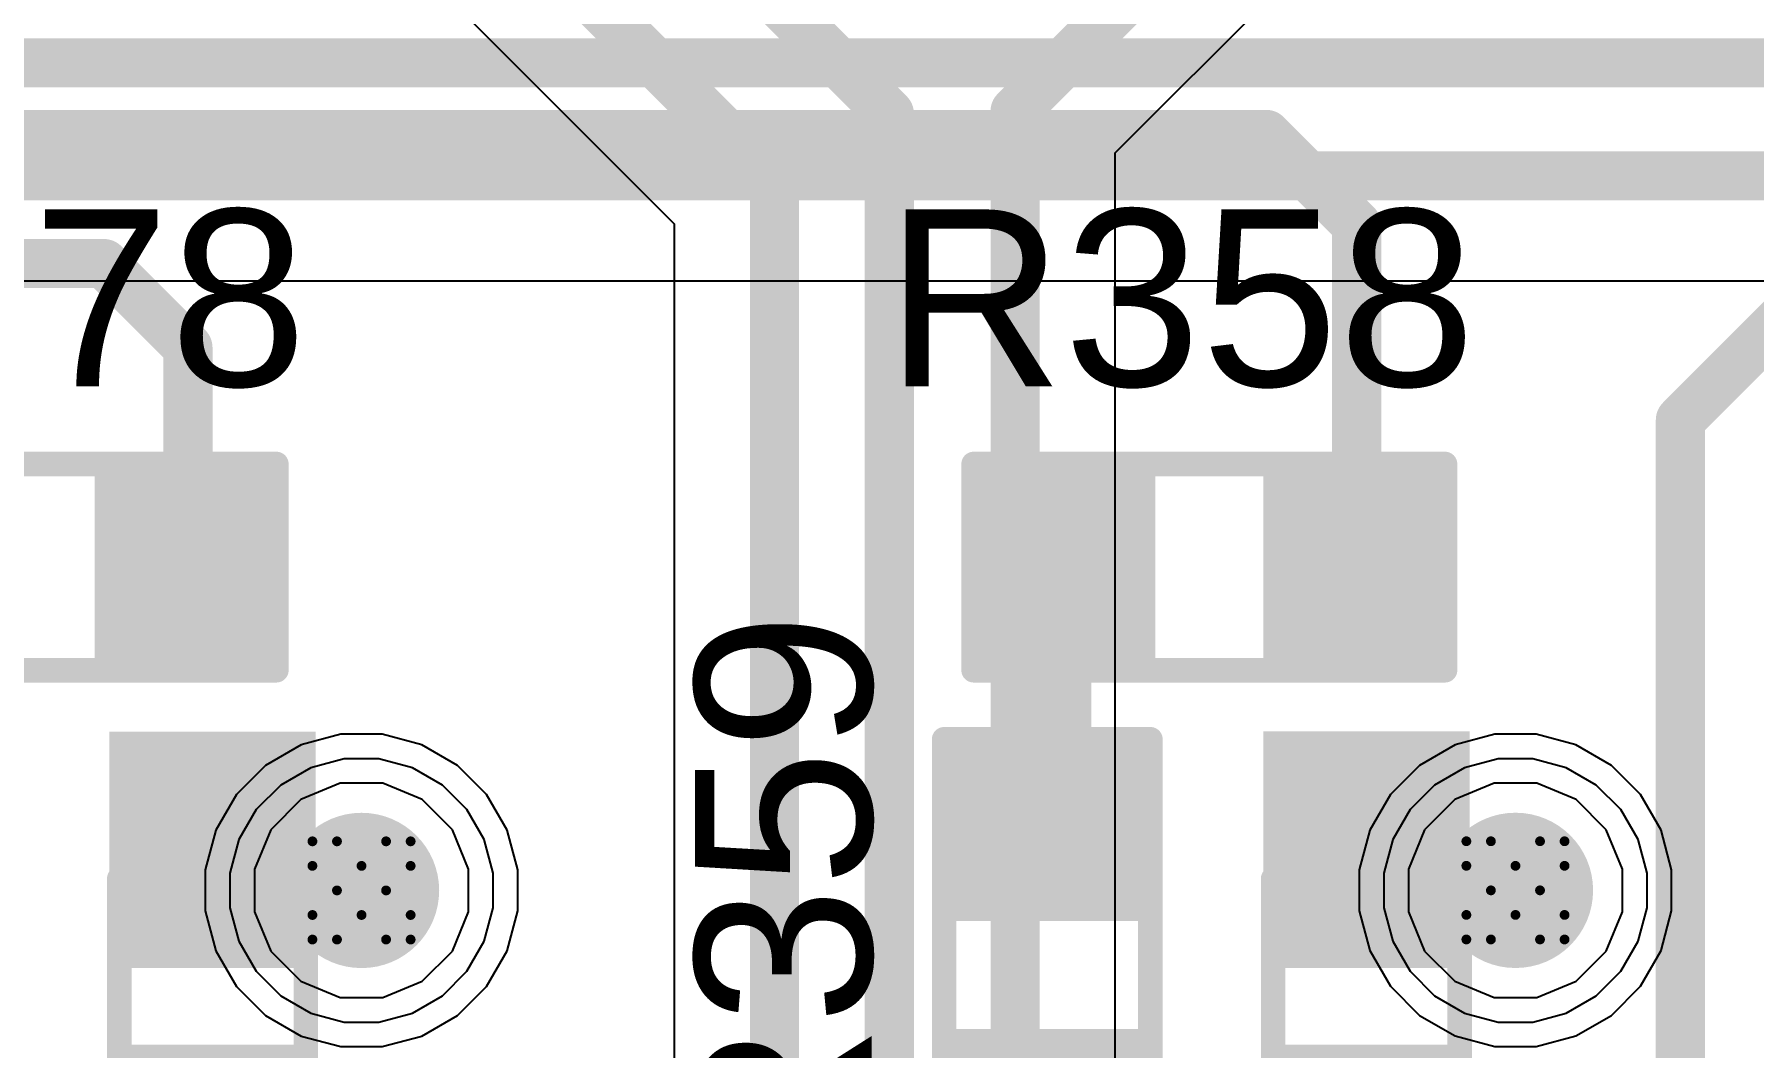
# Model space of a CAD drawing. Header units: inches. Extents: x 0 to 5379, y 0 to 5429.
# Drawn here: x 194.4 to 203.29, y 136.74 to 141.98 of the extents above; entities that cross this region are included whole.
import ezdxf

# ---------------------------------------------------------------- set-up
doc = ezdxf.new("R2010")
doc.units = ezdxf.units.IN
for name, color, linetype in [('Bottom Layer', 5, 'Continuous'), ('Bottom Solder', 6, 'Continuous'), ('Drill Drawing', 1, 'Continuous'), ('GND01', 16, 'Continuous'), ('GND02', 76, 'Continuous'), ('PWR', 156, 'Continuous'), ('SIG 01', 90, 'Continuous'), ('Top Layer', 1, 'Continuous'), ('Top Overlay', 2, 'Continuous'), ('Top Paste', 8, 'Continuous'), ('Top Solder', 216, 'Continuous'), ('Via Holes', 16, 'Continuous')]:
    doc.layers.add(name, color=color, linetype=linetype)
doc.styles.add('Arial', font='', dxfattribs={"height": 0.2})
doc.styles.get('Arial').set_extended_font_data('Arial')

# ---------------------------------------------------------------- blocks, each defined once
blk = doc.blocks.new('R___0603_393')
at = {"layer": 'Top Layer'}
for points in [[(-0.381, 0.4445), (-0.381, -0.4445), (-1.143, -0.4445), (-1.143, 0.4445)], [(1.143, 0.4445), (1.143, -0.4445), (0.381, -0.4445), (0.381, 0.4445)]]:
    blk.add_hatch(color=1, dxfattribs=at).paths.add_polyline_path(points)
at = {"layer": 'Top Paste'}
for points in [[(-0.381, 0.4445), (-0.381, -0.4445), (-1.143, -0.4445), (-1.143, 0.4445)], [(1.143, 0.4445), (1.143, -0.4445), (0.381, -0.4445), (0.381, 0.4445)]]:
    blk.add_hatch(color=8, dxfattribs=at).paths.add_polyline_path(points)
at = {"layer": 'Top Solder'}
for points in [[(-0.2794, 0.5461), (-0.2794, -0.5461), (-1.2446, -0.5461), (-1.2446, 0.5461)], [(1.2446, 0.5461), (1.2446, -0.5461), (0.2794, -0.5461), (0.2794, 0.5461)]]:
    blk.add_hatch(color=216, dxfattribs=at).paths.add_polyline_path(points)
at = {"layer": 'Top Overlay'}
for points in [[(1.2192, 0.5334, 0.127, 0.127, 0), (-1.2192, 0.5334, 0.127, 0.127, 0)], [(-1.2192, 0.5334, 0.127, 0.127, 0), (-1.2192, -0.5334, 0.127, 0.127, 0)], [(1.2192, 0.5334, 0.127, 0.127, 0), (1.2192, -0.5334, 0.127, 0.127, 0)], [(1.2192, -0.5334, 0.127, 0.127, 0), (-1.2192, -0.5334, 0.127, 0.127, 0)]]:
    blk.add_lwpolyline(points, format="xyseb", dxfattribs=at)
for points in [[(-1.25095, 0.5334, 0.0635, 0.0635, 1), (-1.18745, 0.5334, 0.0635, 0.0635, 1)], [(-1.25095, 0.5334, 0.0635, 0.0635, 1), (-1.18745, 0.5334, 0.0635, 0.0635, 1)], [(1.18745, 0.5334, 0.0635, 0.0635, 1), (1.25095, 0.5334, 0.0635, 0.0635, 1)], [(1.18745, 0.5334, 0.0635, 0.0635, 1), (1.25095, 0.5334, 0.0635, 0.0635, 1)], [(-1.25095, -0.5334, 0.0635, 0.0635, 1), (-1.18745, -0.5334, 0.0635, 0.0635, 1)], [(-1.25095, -0.5334, 0.0635, 0.0635, 1), (-1.18745, -0.5334, 0.0635, 0.0635, 1)], [(1.18745, -0.5334, 0.0635, 0.0635, 1), (1.25095, -0.5334, 0.0635, 0.0635, 1)], [(1.18745, -0.5334, 0.0635, 0.0635, 1), (1.25095, -0.5334, 0.0635, 0.0635, 1)]]:
    blk.add_lwpolyline(points, format="xyseb", close=True, dxfattribs=at)
blk = doc.blocks.new('R___0603_411')
at = {"layer": 'Top Layer'}
for points in [[(-0.381, 0.4445), (-0.381, -0.4445), (-1.143, -0.4445), (-1.143, 0.4445)], [(1.143, 0.4445), (1.143, -0.4445), (0.381, -0.4445), (0.381, 0.4445)]]:
    blk.add_hatch(color=1, dxfattribs=at).paths.add_polyline_path(points)
at = {"layer": 'Top Paste'}
for points in [[(-0.381, 0.4445), (-0.381, -0.4445), (-1.143, -0.4445), (-1.143, 0.4445)], [(1.143, 0.4445), (1.143, -0.4445), (0.381, -0.4445), (0.381, 0.4445)]]:
    blk.add_hatch(color=8, dxfattribs=at).paths.add_polyline_path(points)
at = {"layer": 'Top Solder'}
for points in [[(-0.2794, 0.5461), (-0.2794, -0.5461), (-1.2446, -0.5461), (-1.2446, 0.5461)], [(1.2446, 0.5461), (1.2446, -0.5461), (0.2794, -0.5461), (0.2794, 0.5461)]]:
    blk.add_hatch(color=216, dxfattribs=at).paths.add_polyline_path(points)
at = {"layer": 'Top Overlay'}
for points in [[(1.2192, 0.5334, 0.127, 0.127, 0), (-1.2192, 0.5334, 0.127, 0.127, 0)], [(-1.2192, -0.5334, 0.127, 0.127, 0), (-1.2192, 0.5334, 0.127, 0.127, 0)], [(1.2192, -0.5334, 0.127, 0.127, 0), (1.2192, 0.5334, 0.127, 0.127, 0)], [(1.2192, -0.5334, 0.127, 0.127, 0), (-1.2192, -0.5334, 0.127, 0.127, 0)]]:
    blk.add_lwpolyline(points, format="xyseb", dxfattribs=at)
for points in [[(-1.25095, 0.5334, 0.0635, 0.0635, 1), (-1.18745, 0.5334, 0.0635, 0.0635, 1)], [(-1.25095, 0.5334, 0.0635, 0.0635, 1), (-1.18745, 0.5334, 0.0635, 0.0635, 1)], [(1.18745, 0.5334, 0.0635, 0.0635, 1), (1.25095, 0.5334, 0.0635, 0.0635, 1)], [(1.18745, 0.5334, 0.0635, 0.0635, 1), (1.25095, 0.5334, 0.0635, 0.0635, 1)], [(-1.25095, -0.5334, 0.0635, 0.0635, 1), (-1.18745, -0.5334, 0.0635, 0.0635, 1)], [(-1.25095, -0.5334, 0.0635, 0.0635, 1), (-1.18745, -0.5334, 0.0635, 0.0635, 1)], [(1.18745, -0.5334, 0.0635, 0.0635, 1), (1.25095, -0.5334, 0.0635, 0.0635, 1)], [(1.18745, -0.5334, 0.0635, 0.0635, 1), (1.25095, -0.5334, 0.0635, 0.0635, 1)]]:
    blk.add_lwpolyline(points, format="xyseb", close=True, dxfattribs=at)
blk = doc.blocks.new('R___0603_412')
at = {"layer": 'Top Layer'}
for points in [[(-0.381, 0.4445), (-0.381, -0.4445), (-1.143, -0.4445), (-1.143, 0.4445)], [(1.143, 0.4445), (1.143, -0.4445), (0.381, -0.4445), (0.381, 0.4445)]]:
    blk.add_hatch(color=1, dxfattribs=at).paths.add_polyline_path(points)
at = {"layer": 'Top Paste'}
for points in [[(-0.381, 0.4445), (-0.381, -0.4445), (-1.143, -0.4445), (-1.143, 0.4445)], [(1.143, 0.4445), (1.143, -0.4445), (0.381, -0.4445), (0.381, 0.4445)]]:
    blk.add_hatch(color=8, dxfattribs=at).paths.add_polyline_path(points)
at = {"layer": 'Top Solder'}
for points in [[(-0.2794, 0.5461), (-0.2794, -0.5461), (-1.2446, -0.5461), (-1.2446, 0.5461)], [(1.2446, 0.5461), (1.2446, -0.5461), (0.2794, -0.5461), (0.2794, 0.5461)]]:
    blk.add_hatch(color=216, dxfattribs=at).paths.add_polyline_path(points)
at = {"layer": 'Top Overlay'}
for points in [[(1.2192, 0.5334, 0.127, 0.127, 0), (-1.2192, 0.5334, 0.127, 0.127, 0)], [(-1.2192, 0.5334, 0.127, 0.127, 0), (-1.2192, -0.5334, 0.127, 0.127, 0)], [(1.2192, 0.5334, 0.127, 0.127, 0), (1.2192, -0.5334, 0.127, 0.127, 0)], [(1.2192, -0.5334, 0.127, 0.127, 0), (-1.2192, -0.5334, 0.127, 0.127, 0)]]:
    blk.add_lwpolyline(points, format="xyseb", dxfattribs=at)
for points in [[(-1.25095, 0.5334, 0.0635, 0.0635, 1), (-1.18745, 0.5334, 0.0635, 0.0635, 1)], [(-1.25095, 0.5334, 0.0635, 0.0635, 1), (-1.18745, 0.5334, 0.0635, 0.0635, 1)], [(1.18745, 0.5334, 0.0635, 0.0635, 1), (1.25095, 0.5334, 0.0635, 0.0635, 1)], [(1.18745, 0.5334, 0.0635, 0.0635, 1), (1.25095, 0.5334, 0.0635, 0.0635, 1)], [(-1.25095, -0.5334, 0.0635, 0.0635, 1), (-1.18745, -0.5334, 0.0635, 0.0635, 1)], [(-1.25095, -0.5334, 0.0635, 0.0635, 1), (-1.18745, -0.5334, 0.0635, 0.0635, 1)], [(1.18745, -0.5334, 0.0635, 0.0635, 1), (1.25095, -0.5334, 0.0635, 0.0635, 1)], [(1.18745, -0.5334, 0.0635, 0.0635, 1), (1.25095, -0.5334, 0.0635, 0.0635, 1)]]:
    blk.add_lwpolyline(points, format="xyseb", close=True, dxfattribs=at)
blk = doc.blocks.new('SOD_523_865')
at = {"layer": 'Top Layer'}
for points in [[(-0.9, 0.35), (-0.3, 0.35), (-0.3, -0.35), (-0.9, -0.35)], [(0.3, 0.35), (0.9, 0.35), (0.9, -0.35), (0.3, -0.35)]]:
    blk.add_hatch(color=1, dxfattribs=at).paths.add_polyline_path(points)
at = {"layer": 'Top Overlay'}
for points in [[(0.6593, 0.3556), (1.4213, 0.3556), (1.4213, 0.5334), (0.6593, 0.5334)], [(0.9387, -0.381), (1.4213, -0.381), (1.4213, 0.381), (0.9387, 0.381)], [(0.6593, -0.5334), (1.4213, -0.5334), (1.4213, -0.3556), (0.6593, -0.3556)]]:
    blk.add_hatch(color=2, dxfattribs=at).paths.add_polyline_path(points)
at = {"layer": 'Top Paste'}
for points in [[(-0.9, 0.35), (-0.3, 0.35), (-0.3, -0.35), (-0.9, -0.35)], [(0.3, 0.35), (0.9, 0.35), (0.9, -0.35), (0.3, -0.35)]]:
    blk.add_hatch(color=8, dxfattribs=at).paths.add_polyline_path(points)
at = {"layer": 'Top Solder'}
for points in [[(-1.0016, 0.4516), (-0.1984, 0.4516), (-0.1984, -0.4516), (-1.0016, -0.4516)], [(0.1984, 0.4516), (1.0016, 0.4516), (1.0016, -0.4516), (0.1984, -0.4516)]]:
    blk.add_hatch(color=216, dxfattribs=at).paths.add_polyline_path(points)
at = {"layer": 'Top Overlay'}
for points in [[(-0.6096, 0.4826, 0.127, 0.127, 0), (0.6604, 0.4826, 0.127, 0.127, 0)], [(-0.6096, 0.4818, 0.127, 0.127, 0), (-0.6096, 0.4318, 0.127, 0.127, 0)], [(-0.6096, -0.4318, 0.127, 0.127, 0), (-0.6096, -0.4818, 0.127, 0.127, 0)], [(-0.6096, -0.4826, 0.127, 0.127, 0), (0.6604, -0.4826, 0.127, 0.127, 0)]]:
    blk.add_lwpolyline(points, format="xyseb", dxfattribs=at)
for points in [[(-0.6413, 0.4826, 0.0635, 0.0635, 1), (-0.5778, 0.4826, 0.0635, 0.0635, 1)], [(-0.6413, 0.4818, 0.0635, 0.0635, 1), (-0.5778, 0.4818, 0.0635, 0.0635, 1)], [(0.6287, 0.4826, 0.0635, 0.0635, 1), (0.6921, 0.4826, 0.0635, 0.0635, 1)], [(-0.6413, 0.4318, 0.0635, 0.0635, 1), (-0.5778, 0.4318, 0.0635, 0.0635, 1)], [(-0.6413, -0.4318, 0.0635, 0.0635, 1), (-0.5778, -0.4318, 0.0635, 0.0635, 1)], [(-0.6413, -0.4818, 0.0635, 0.0635, 1), (-0.5778, -0.4818, 0.0635, 0.0635, 1)], [(-0.6413, -0.4826, 0.0635, 0.0635, 1), (-0.5778, -0.4826, 0.0635, 0.0635, 1)], [(0.6287, -0.4826, 0.0635, 0.0635, 1), (0.6921, -0.4826, 0.0635, 0.0635, 1)]]:
    blk.add_lwpolyline(points, format="xyseb", close=True, dxfattribs=at)
blk = doc.blocks.new('SOD_523_869')
at = {"layer": 'Top Layer'}
for points in [[(-0.9, 0.35), (-0.3, 0.35), (-0.3, -0.35), (-0.9, -0.35)], [(0.3, 0.35), (0.9, 0.35), (0.9, -0.35), (0.3, -0.35)]]:
    blk.add_hatch(color=1, dxfattribs=at).paths.add_polyline_path(points)
at = {"layer": 'Top Overlay'}
for points in [[(0.6597, 0.3556), (1.4217, 0.3556), (1.4217, 0.5334), (0.6597, 0.5334)], [(0.9391, -0.381), (1.4217, -0.381), (1.4217, 0.381), (0.9391, 0.381)], [(0.6597, -0.5334), (1.4217, -0.5334), (1.4217, -0.3556), (0.6597, -0.3556)]]:
    blk.add_hatch(color=2, dxfattribs=at).paths.add_polyline_path(points)
at = {"layer": 'Top Paste'}
for points in [[(-0.9, 0.35), (-0.3, 0.35), (-0.3, -0.35), (-0.9, -0.35)], [(0.3, 0.35), (0.9, 0.35), (0.9, -0.35), (0.3, -0.35)]]:
    blk.add_hatch(color=8, dxfattribs=at).paths.add_polyline_path(points)
at = {"layer": 'Top Solder'}
for points in [[(-1.0016, 0.4516), (-0.1984, 0.4516), (-0.1984, -0.4516), (-1.0016, -0.4516)], [(0.1984, 0.4516), (1.0016, 0.4516), (1.0016, -0.4516), (0.1984, -0.4516)]]:
    blk.add_hatch(color=216, dxfattribs=at).paths.add_polyline_path(points)
at = {"layer": 'Top Overlay'}
for points in [[(-0.6096, 0.4826, 0.127, 0.127, 0), (0.6604, 0.4826, 0.127, 0.127, 0)], [(-0.6096, 0.4818, 0.127, 0.127, 0), (-0.6096, 0.4318, 0.127, 0.127, 0)], [(-0.6096, -0.4318, 0.127, 0.127, 0), (-0.6096, -0.4818, 0.127, 0.127, 0)], [(-0.6096, -0.4826, 0.127, 0.127, 0), (0.6604, -0.4826, 0.127, 0.127, 0)]]:
    blk.add_lwpolyline(points, format="xyseb", dxfattribs=at)
for points in [[(-0.6413, 0.4826, 0.0635, 0.0635, 1), (-0.5778, 0.4826, 0.0635, 0.0635, 1)], [(-0.6413, 0.4818, 0.0635, 0.0635, 1), (-0.5778, 0.4818, 0.0635, 0.0635, 1)], [(0.6287, 0.4826, 0.0635, 0.0635, 1), (0.6921, 0.4826, 0.0635, 0.0635, 1)], [(-0.6413, 0.4318, 0.0635, 0.0635, 1), (-0.5778, 0.4318, 0.0635, 0.0635, 1)], [(-0.6413, -0.4318, 0.0635, 0.0635, 1), (-0.5778, -0.4318, 0.0635, 0.0635, 1)], [(-0.6413, -0.4818, 0.0635, 0.0635, 1), (-0.5778, -0.4818, 0.0635, 0.0635, 1)], [(-0.6413, -0.4826, 0.0635, 0.0635, 1), (-0.5778, -0.4826, 0.0635, 0.0635, 1)], [(0.6287, -0.4826, 0.0635, 0.0635, 1), (0.6921, -0.4826, 0.0635, 0.0635, 1)]]:
    blk.add_lwpolyline(points, format="xyseb", close=True, dxfattribs=at)

msp = doc.modelspace()

# ---------------------------------------------------------------- hatches: boundary and pattern name
at = {"layer": 'Bottom Layer'}
h = msp.add_hatch(color=5, dxfattribs=at)
edge = h.paths.add_edge_path()
edge.add_arc((196.0903, 137.5491), 0.3, 0, 360)
h = msp.add_hatch(color=5, dxfattribs=at)
edge = h.paths.add_edge_path()
edge.add_arc((202.0593, 137.5495), 0.3, 0, 360)
at = {"layer": 'Bottom Solder'}
h = msp.add_hatch(color=6, dxfattribs=at)
edge = h.paths.add_edge_path()
edge.add_arc((196.0903, 137.5491), 0.4016, 0, 360)
h = msp.add_hatch(color=6, dxfattribs=at)
edge = h.paths.add_edge_path()
edge.add_arc((202.0593, 137.5495), 0.4016, 0, 360)
at = {"layer": 'GND01'}
h = msp.add_hatch(color=16, dxfattribs=at)
edge = h.paths.add_edge_path()
edge.add_arc((196.0903, 137.5491), 0.3, 0, 360)
h = msp.add_hatch(color=16, dxfattribs=at)
edge = h.paths.add_edge_path()
edge.add_arc((202.0593, 137.5495), 0.3, 0, 360)
at = {"layer": 'GND02'}
h = msp.add_hatch(color=76, dxfattribs=at)
edge = h.paths.add_edge_path()
edge.add_arc((196.0903, 137.5491), 0.3, 0, 360)
h = msp.add_hatch(color=76, dxfattribs=at)
edge = h.paths.add_edge_path()
edge.add_arc((202.0593, 137.5495), 0.3, 0, 360)
at = {"layer": 'PWR'}
h = msp.add_hatch(color=156, dxfattribs=at)
edge = h.paths.add_edge_path()
edge.add_arc((196.0903, 137.5491), 0.3, 0, 360)
h = msp.add_hatch(color=156, dxfattribs=at)
edge = h.paths.add_edge_path()
edge.add_arc((202.0593, 137.5495), 0.3, 0, 360)
at = {"layer": 'SIG 01'}
h = msp.add_hatch(color=90, dxfattribs=at)
edge = h.paths.add_edge_path()
edge.add_arc((196.0903, 137.5491), 0.3, 0, 360)
h = msp.add_hatch(color=90, dxfattribs=at)
edge = h.paths.add_edge_path()
edge.add_arc((202.0593, 137.5495), 0.3, 0, 360)
at = {"layer": 'Top Layer'}
h = msp.add_hatch(color=1, dxfattribs=at)
edge = h.paths.add_edge_path()
edge.add_arc((196.0903, 137.5491), 0.3, 0, 360)
h = msp.add_hatch(color=1, dxfattribs=at)
edge = h.paths.add_edge_path()
edge.add_arc((202.0593, 137.5495), 0.3, 0, 360)
at = {"layer": 'Top Solder'}
h = msp.add_hatch(color=216, dxfattribs=at)
edge = h.paths.add_edge_path()
edge.add_arc((196.0903, 137.5491), 0.4016, 0, 360)
h = msp.add_hatch(color=216, dxfattribs=at)
edge = h.paths.add_edge_path()
edge.add_arc((202.0593, 137.5495), 0.4016, 0, 360)
at = {"layer": 'Via Holes'}
h = msp.add_hatch(color=7, dxfattribs=at)
edge = h.paths.add_edge_path()
edge.add_arc((196.0903, 137.5491), 0.15, 0, 360)
h = msp.add_hatch(color=7, dxfattribs=at)
edge = h.paths.add_edge_path()
edge.add_arc((202.0593, 137.5495), 0.15, 0, 360)

# ---------------------------------------------------------------- linework, layer by layer
at = {"layer": 'Bottom Layer'}
for p, q in [((195.7784, 138.3021), (195.5942, 138.1957)), ((195.9839, 138.3571), (195.7784, 138.3021)), ((196.1967, 138.3571), (195.9839, 138.3571)), ((196.4022, 138.3021), (196.1967, 138.3571)), ((196.5864, 138.1957), (196.4022, 138.3021)), ((201.7474, 138.3024), (201.5632, 138.1961)), ((201.9529, 138.3575), (201.7474, 138.3024)), ((202.1657, 138.3575), (201.9529, 138.3575)), ((202.3712, 138.3024), (202.1657, 138.3575)), ((202.5554, 138.1961), (202.3712, 138.3024)), ((195.5942, 138.1957), (195.4437, 138.0453)), ((196.7369, 138.0453), (196.5864, 138.1957)), ((201.5632, 138.1961), (201.4127, 138.0456)), ((202.7059, 138.0456), (202.5554, 138.1961)), ((195.4437, 138.0453), (195.3374, 137.861)), ((196.8432, 137.861), (196.7369, 138.0453)), ((201.4127, 138.0456), (201.3064, 137.8614)), ((202.8122, 137.8614), (202.7059, 138.0456)), ((195.3374, 137.861), (195.2823, 137.6555)), ((196.8983, 137.6555), (196.8432, 137.861)), ((201.3064, 137.8614), (201.2513, 137.6559)), ((202.8673, 137.6559), (202.8122, 137.8614)), ((195.2823, 137.6555), (195.2823, 137.4428)), ((196.8983, 137.4428), (196.8983, 137.6555)), ((201.2513, 137.6559), (201.2513, 137.4431)), ((202.8673, 137.4431), (202.8673, 137.6559)), ((195.2823, 137.4428), (195.3374, 137.2373)), ((196.8432, 137.2373), (196.8983, 137.4428)), ((201.2513, 137.4431), (201.3064, 137.2376)), ((202.8122, 137.2376), (202.8673, 137.4431)), ((195.3374, 137.2373), (195.4437, 137.053)), ((196.7369, 137.053), (196.8432, 137.2373)), ((201.3064, 137.2376), (201.4127, 137.0534)), ((202.7059, 137.0534), (202.8122, 137.2376)), ((195.4437, 137.053), (195.5942, 136.9026)), ((196.5864, 136.9026), (196.7369, 137.053)), ((201.4127, 137.0534), (201.5632, 136.9029)), ((202.5554, 136.9029), (202.7059, 137.0534)), ((195.5942, 136.9026), (195.7784, 136.7962)), ((196.4022, 136.7962), (196.5864, 136.9026)), ((201.5632, 136.9029), (201.7474, 136.7966)), ((202.3712, 136.7966), (202.5554, 136.9029)), ((195.7784, 136.7962), (195.9839, 136.7411)), ((196.1967, 136.7411), (196.4022, 136.7962)), ((201.7474, 136.7966), (201.9529, 136.7415)), ((202.1657, 136.7415), (202.3712, 136.7966)), ((195.9839, 136.7411), (196.1967, 136.7411)), ((201.9529, 136.7415), (202.1657, 136.7415))]:
    msp.add_line(p, q, dxfattribs=at)
at = {"layer": 'Drill Drawing'}
for points in [[(195.8363, 137.6761, 0.0508, 0.0508, 0), (195.8363, 137.8031, 0.0508, 0.0508, 0)], [(195.8363, 137.8031, 0.0508, 0.0508, 0), (195.9633, 137.8031, 0.0508, 0.0508, 0)], [(195.9633, 137.8031, 0.0508, 0.0508, 0), (196.0903, 137.6761, 0.0508, 0.0508, 0)], [(196.0903, 137.6761, 0.0508, 0.0508, 0), (196.2173, 137.8031, 0.0508, 0.0508, 0)], [(196.2173, 137.8031, 0.0508, 0.0508, 0), (196.3443, 137.8031, 0.0508, 0.0508, 0)], [(196.3443, 137.6761, 0.0508, 0.0508, 0), (196.3443, 137.8031, 0.0508, 0.0508, 0)], [(201.8053, 137.6765, 0.0508, 0.0508, 0), (201.8053, 137.8035, 0.0508, 0.0508, 0)], [(201.8053, 137.8035, 0.0508, 0.0508, 0), (201.9323, 137.8035, 0.0508, 0.0508, 0)], [(201.9323, 137.8035, 0.0508, 0.0508, 0), (202.0593, 137.6765, 0.0508, 0.0508, 0)], [(202.0593, 137.6765, 0.0508, 0.0508, 0), (202.1863, 137.8035, 0.0508, 0.0508, 0)], [(202.1863, 137.8035, 0.0508, 0.0508, 0), (202.3133, 137.8035, 0.0508, 0.0508, 0)], [(202.3133, 137.6765, 0.0508, 0.0508, 0), (202.3133, 137.8035, 0.0508, 0.0508, 0)], [(195.8363, 137.6761, 0.0508, 0.0508, 0), (195.9633, 137.5491, 0.0508, 0.0508, 0)], [(196.2173, 137.5491, 0.0508, 0.0508, 0), (196.3443, 137.6761, 0.0508, 0.0508, 0)], [(201.8053, 137.6765, 0.0508, 0.0508, 0), (201.9323, 137.5495, 0.0508, 0.0508, 0)], [(202.1863, 137.5495, 0.0508, 0.0508, 0), (202.3133, 137.6765, 0.0508, 0.0508, 0)], [(195.8363, 137.4221, 0.0508, 0.0508, 0), (195.9633, 137.5491, 0.0508, 0.0508, 0)], [(196.2173, 137.5491, 0.0508, 0.0508, 0), (196.3443, 137.4221, 0.0508, 0.0508, 0)], [(201.8053, 137.4225, 0.0508, 0.0508, 0), (201.9323, 137.5495, 0.0508, 0.0508, 0)], [(202.1863, 137.5495, 0.0508, 0.0508, 0), (202.3133, 137.4225, 0.0508, 0.0508, 0)], [(195.8363, 137.2951, 0.0508, 0.0508, 0), (195.8363, 137.4221, 0.0508, 0.0508, 0)], [(195.9633, 137.2951, 0.0508, 0.0508, 0), (196.0903, 137.4221, 0.0508, 0.0508, 0)], [(196.0903, 137.4221, 0.0508, 0.0508, 0), (196.2173, 137.2951, 0.0508, 0.0508, 0)], [(196.3443, 137.2951, 0.0508, 0.0508, 0), (196.3443, 137.4221, 0.0508, 0.0508, 0)], [(201.8053, 137.2955, 0.0508, 0.0508, 0), (201.8053, 137.4225, 0.0508, 0.0508, 0)], [(201.9323, 137.2955, 0.0508, 0.0508, 0), (202.0593, 137.4225, 0.0508, 0.0508, 0)], [(202.0593, 137.4225, 0.0508, 0.0508, 0), (202.1863, 137.2955, 0.0508, 0.0508, 0)], [(202.3133, 137.2955, 0.0508, 0.0508, 0), (202.3133, 137.4225, 0.0508, 0.0508, 0)], [(195.8363, 137.2951, 0.0508, 0.0508, 0), (195.9633, 137.2951, 0.0508, 0.0508, 0)], [(196.2173, 137.2951, 0.0508, 0.0508, 0), (196.3443, 137.2951, 0.0508, 0.0508, 0)], [(201.8053, 137.2955, 0.0508, 0.0508, 0), (201.9323, 137.2955, 0.0508, 0.0508, 0)], [(202.1863, 137.2955, 0.0508, 0.0508, 0), (202.3133, 137.2955, 0.0508, 0.0508, 0)]]:
    msp.add_lwpolyline(points, format="xyseb", dxfattribs=at)
for points in [[(195.8236, 137.8031, 0.0254, 0.0254, 1), (195.849, 137.8031, 0.0254, 0.0254, 1)], [(195.8236, 137.8031, 0.0254, 0.0254, 1), (195.849, 137.8031, 0.0254, 0.0254, 1)], [(195.9506, 137.8031, 0.0254, 0.0254, 1), (195.976, 137.8031, 0.0254, 0.0254, 1)], [(195.9506, 137.8031, 0.0254, 0.0254, 1), (195.976, 137.8031, 0.0254, 0.0254, 1)], [(196.2046, 137.8031, 0.0254, 0.0254, 1), (196.23, 137.8031, 0.0254, 0.0254, 1)], [(196.2046, 137.8031, 0.0254, 0.0254, 1), (196.23, 137.8031, 0.0254, 0.0254, 1)], [(196.3316, 137.8031, 0.0254, 0.0254, 1), (196.357, 137.8031, 0.0254, 0.0254, 1)], [(196.3316, 137.8031, 0.0254, 0.0254, 1), (196.357, 137.8031, 0.0254, 0.0254, 1)], [(201.7926, 137.8035, 0.0254, 0.0254, 1), (201.818, 137.8035, 0.0254, 0.0254, 1)], [(201.7926, 137.8035, 0.0254, 0.0254, 1), (201.818, 137.8035, 0.0254, 0.0254, 1)], [(201.9196, 137.8035, 0.0254, 0.0254, 1), (201.945, 137.8035, 0.0254, 0.0254, 1)], [(201.9196, 137.8035, 0.0254, 0.0254, 1), (201.945, 137.8035, 0.0254, 0.0254, 1)], [(202.1736, 137.8035, 0.0254, 0.0254, 1), (202.199, 137.8035, 0.0254, 0.0254, 1)], [(202.1736, 137.8035, 0.0254, 0.0254, 1), (202.199, 137.8035, 0.0254, 0.0254, 1)], [(202.3006, 137.8035, 0.0254, 0.0254, 1), (202.326, 137.8035, 0.0254, 0.0254, 1)], [(202.3006, 137.8035, 0.0254, 0.0254, 1), (202.326, 137.8035, 0.0254, 0.0254, 1)], [(195.8236, 137.6761, 0.0254, 0.0254, 1), (195.849, 137.6761, 0.0254, 0.0254, 1)], [(195.8236, 137.6761, 0.0254, 0.0254, 1), (195.849, 137.6761, 0.0254, 0.0254, 1)], [(196.0776, 137.6761, 0.0254, 0.0254, 1), (196.103, 137.6761, 0.0254, 0.0254, 1)], [(196.0776, 137.6761, 0.0254, 0.0254, 1), (196.103, 137.6761, 0.0254, 0.0254, 1)], [(196.3316, 137.6761, 0.0254, 0.0254, 1), (196.357, 137.6761, 0.0254, 0.0254, 1)], [(196.3316, 137.6761, 0.0254, 0.0254, 1), (196.357, 137.6761, 0.0254, 0.0254, 1)], [(201.7926, 137.6765, 0.0254, 0.0254, 1), (201.818, 137.6765, 0.0254, 0.0254, 1)], [(201.7926, 137.6765, 0.0254, 0.0254, 1), (201.818, 137.6765, 0.0254, 0.0254, 1)], [(202.0466, 137.6765, 0.0254, 0.0254, 1), (202.072, 137.6765, 0.0254, 0.0254, 1)], [(202.0466, 137.6765, 0.0254, 0.0254, 1), (202.072, 137.6765, 0.0254, 0.0254, 1)], [(202.3006, 137.6765, 0.0254, 0.0254, 1), (202.326, 137.6765, 0.0254, 0.0254, 1)], [(202.3006, 137.6765, 0.0254, 0.0254, 1), (202.326, 137.6765, 0.0254, 0.0254, 1)], [(195.9506, 137.5491, 0.0254, 0.0254, 1), (195.976, 137.5491, 0.0254, 0.0254, 1)], [(195.9506, 137.5491, 0.0254, 0.0254, 1), (195.976, 137.5491, 0.0254, 0.0254, 1)], [(196.2046, 137.5491, 0.0254, 0.0254, 1), (196.23, 137.5491, 0.0254, 0.0254, 1)], [(196.2046, 137.5491, 0.0254, 0.0254, 1), (196.23, 137.5491, 0.0254, 0.0254, 1)], [(201.9196, 137.5495, 0.0254, 0.0254, 1), (201.945, 137.5495, 0.0254, 0.0254, 1)], [(201.9196, 137.5495, 0.0254, 0.0254, 1), (201.945, 137.5495, 0.0254, 0.0254, 1)], [(202.1736, 137.5495, 0.0254, 0.0254, 1), (202.199, 137.5495, 0.0254, 0.0254, 1)], [(202.1736, 137.5495, 0.0254, 0.0254, 1), (202.199, 137.5495, 0.0254, 0.0254, 1)], [(195.8236, 137.4221, 0.0254, 0.0254, 1), (195.849, 137.4221, 0.0254, 0.0254, 1)], [(195.8236, 137.4221, 0.0254, 0.0254, 1), (195.849, 137.4221, 0.0254, 0.0254, 1)], [(196.0776, 137.4221, 0.0254, 0.0254, 1), (196.103, 137.4221, 0.0254, 0.0254, 1)], [(196.0776, 137.4221, 0.0254, 0.0254, 1), (196.103, 137.4221, 0.0254, 0.0254, 1)], [(196.3316, 137.4221, 0.0254, 0.0254, 1), (196.357, 137.4221, 0.0254, 0.0254, 1)], [(196.3316, 137.4221, 0.0254, 0.0254, 1), (196.357, 137.4221, 0.0254, 0.0254, 1)], [(201.7926, 137.4225, 0.0254, 0.0254, 1), (201.818, 137.4225, 0.0254, 0.0254, 1)], [(201.7926, 137.4225, 0.0254, 0.0254, 1), (201.818, 137.4225, 0.0254, 0.0254, 1)], [(202.0466, 137.4225, 0.0254, 0.0254, 1), (202.072, 137.4225, 0.0254, 0.0254, 1)], [(202.0466, 137.4225, 0.0254, 0.0254, 1), (202.072, 137.4225, 0.0254, 0.0254, 1)], [(202.3006, 137.4225, 0.0254, 0.0254, 1), (202.326, 137.4225, 0.0254, 0.0254, 1)], [(202.3006, 137.4225, 0.0254, 0.0254, 1), (202.326, 137.4225, 0.0254, 0.0254, 1)], [(195.8236, 137.2951, 0.0254, 0.0254, 1), (195.849, 137.2951, 0.0254, 0.0254, 1)], [(195.8236, 137.2951, 0.0254, 0.0254, 1), (195.849, 137.2951, 0.0254, 0.0254, 1)], [(195.9506, 137.2951, 0.0254, 0.0254, 1), (195.976, 137.2951, 0.0254, 0.0254, 1)], [(195.9506, 137.2951, 0.0254, 0.0254, 1), (195.976, 137.2951, 0.0254, 0.0254, 1)], [(196.2046, 137.2951, 0.0254, 0.0254, 1), (196.23, 137.2951, 0.0254, 0.0254, 1)], [(196.2046, 137.2951, 0.0254, 0.0254, 1), (196.23, 137.2951, 0.0254, 0.0254, 1)], [(196.3316, 137.2951, 0.0254, 0.0254, 1), (196.357, 137.2951, 0.0254, 0.0254, 1)], [(196.3316, 137.2951, 0.0254, 0.0254, 1), (196.357, 137.2951, 0.0254, 0.0254, 1)], [(201.7926, 137.2955, 0.0254, 0.0254, 1), (201.818, 137.2955, 0.0254, 0.0254, 1)], [(201.7926, 137.2955, 0.0254, 0.0254, 1), (201.818, 137.2955, 0.0254, 0.0254, 1)], [(201.9196, 137.2955, 0.0254, 0.0254, 1), (201.945, 137.2955, 0.0254, 0.0254, 1)], [(201.9196, 137.2955, 0.0254, 0.0254, 1), (201.945, 137.2955, 0.0254, 0.0254, 1)], [(202.1736, 137.2955, 0.0254, 0.0254, 1), (202.199, 137.2955, 0.0254, 0.0254, 1)], [(202.1736, 137.2955, 0.0254, 0.0254, 1), (202.199, 137.2955, 0.0254, 0.0254, 1)], [(202.3006, 137.2955, 0.0254, 0.0254, 1), (202.326, 137.2955, 0.0254, 0.0254, 1)], [(202.3006, 137.2955, 0.0254, 0.0254, 1), (202.326, 137.2955, 0.0254, 0.0254, 1)]]:
    msp.add_lwpolyline(points, format="xyseb", close=True, dxfattribs=at)
at = {"layer": 'GND01'}
for p, q in [((195.9801, 138.1031), (195.7765, 138.0188)), ((196.2005, 138.1031), (195.9801, 138.1031)), ((196.4041, 138.0188), (196.2005, 138.1031)), ((201.9491, 138.1035), (201.7455, 138.0192)), ((202.1695, 138.1035), (201.9491, 138.1035)), ((202.3731, 138.0192), (202.1695, 138.1035)), ((195.7765, 138.0188), (195.6206, 137.863)), ((196.56, 137.863), (196.4041, 138.0188)), ((201.7455, 138.0192), (201.5896, 137.8633)), ((202.529, 137.8633), (202.3731, 138.0192)), ((195.6206, 137.863), (195.5363, 137.6593)), ((196.6443, 137.6593), (196.56, 137.863)), ((201.5896, 137.8633), (201.5053, 137.6597)), ((202.6133, 137.6597), (202.529, 137.8633)), ((195.5363, 137.6593), (195.5363, 137.4389)), ((196.6443, 137.4389), (196.6443, 137.6593)), ((201.5053, 137.6597), (201.5053, 137.4393)), ((202.6133, 137.4393), (202.6133, 137.6597)), ((195.5363, 137.4389), (195.6206, 137.2353)), ((196.56, 137.2353), (196.6443, 137.4389)), ((201.5053, 137.4393), (201.5896, 137.2357)), ((202.529, 137.2357), (202.6133, 137.4393)), ((195.6206, 137.2353), (195.7765, 137.0795)), ((196.4041, 137.0795), (196.56, 137.2353)), ((201.5896, 137.2357), (201.7455, 137.0798)), ((202.3731, 137.0798), (202.529, 137.2357)), ((195.7765, 137.0795), (195.9801, 136.9951)), ((196.2005, 136.9951), (196.4041, 137.0795)), ((201.7455, 137.0798), (201.9491, 136.9955)), ((202.1695, 136.9955), (202.3731, 137.0798)), ((195.9801, 136.9951), (196.2005, 136.9951)), ((201.9491, 136.9955), (202.1695, 136.9955))]:
    msp.add_line(p, q, dxfattribs=at)
at = {"layer": 'GND02'}
for p, q in [((195.9801, 138.1031), (195.7765, 138.0188)), ((196.2005, 138.1031), (195.9801, 138.1031)), ((196.4041, 138.0188), (196.2005, 138.1031)), ((201.9491, 138.1035), (201.7455, 138.0192)), ((202.1695, 138.1035), (201.9491, 138.1035)), ((202.3731, 138.0192), (202.1695, 138.1035)), ((195.7765, 138.0188), (195.6206, 137.863)), ((196.56, 137.863), (196.4041, 138.0188)), ((201.7455, 138.0192), (201.5896, 137.8633)), ((202.529, 137.8633), (202.3731, 138.0192)), ((195.6206, 137.863), (195.5363, 137.6593)), ((196.6443, 137.6593), (196.56, 137.863)), ((201.5896, 137.8633), (201.5053, 137.6597)), ((202.6133, 137.6597), (202.529, 137.8633)), ((195.5363, 137.6593), (195.5363, 137.4389)), ((196.6443, 137.4389), (196.6443, 137.6593)), ((201.5053, 137.6597), (201.5053, 137.4393)), ((202.6133, 137.4393), (202.6133, 137.6597)), ((195.5363, 137.4389), (195.6206, 137.2353)), ((196.56, 137.2353), (196.6443, 137.4389)), ((201.5053, 137.4393), (201.5896, 137.2357)), ((202.529, 137.2357), (202.6133, 137.4393)), ((195.6206, 137.2353), (195.7765, 137.0795)), ((196.4041, 137.0795), (196.56, 137.2353)), ((201.5896, 137.2357), (201.7455, 137.0798)), ((202.3731, 137.0798), (202.529, 137.2357)), ((195.7765, 137.0795), (195.9801, 136.9951)), ((196.2005, 136.9951), (196.4041, 137.0795)), ((201.7455, 137.0798), (201.9491, 136.9955)), ((202.1695, 136.9955), (202.3731, 137.0798)), ((195.9801, 136.9951), (196.2005, 136.9951)), ((201.9491, 136.9955), (202.1695, 136.9955))]:
    msp.add_line(p, q, dxfattribs=at)
at = {"layer": 'PWR'}
msp.add_line((185.2817, 140.7023), (215.1341, 140.7023), dxfattribs=at)
for points in [[(186.5303, 141.8296, 0.254, 0.254, 0), (214.7009, 141.8296, 0.254, 0.254, 0)], [(186.1644, 141.2449, 0.254, 0.254, 0), (215.0417, 141.2449, 0.254, 0.254, 0)]]:
    msp.add_lwpolyline(points, format="xyseb", dxfattribs=at)
at = {"layer": 'SIG 01'}
for p, q in [((199.9888, 141.3651), (201.1306, 142.5069)), ((196.3233, 142.3827), (197.7083, 140.9977)), ((199.9888, 131.6342), (199.9888, 141.3651)), ((197.7083, 140.9977), (197.7083, 130.9041)), ((196.0006, 138.2301), (195.8274, 138.1837)), ((196.18, 138.2301), (196.0006, 138.2301)), ((196.3532, 138.1837), (196.18, 138.2301)), ((201.9696, 138.2305), (201.7964, 138.1841)), ((202.149, 138.2305), (201.9696, 138.2305)), ((202.3222, 138.1841), (202.149, 138.2305)), ((195.8274, 138.1837), (195.6722, 138.0941)), ((196.5084, 138.0941), (196.3532, 138.1837)), ((201.7964, 138.1841), (201.6412, 138.0944)), ((202.4774, 138.0944), (202.3222, 138.1841)), ((195.6722, 138.0941), (195.5454, 137.9673)), ((196.6352, 137.9673), (196.5084, 138.0941)), ((201.6412, 138.0944), (201.5144, 137.9676)), ((202.6042, 137.9676), (202.4774, 138.0944)), ((195.5454, 137.9673), (195.4557, 137.812)), ((196.7249, 137.812), (196.6352, 137.9673)), ((201.5144, 137.9676), (201.4247, 137.8124)), ((202.6939, 137.8124), (202.6042, 137.9676)), ((195.4557, 137.812), (195.4093, 137.6388)), ((196.7713, 137.6388), (196.7249, 137.812)), ((201.4247, 137.8124), (201.3783, 137.6392)), ((202.7403, 137.6392), (202.6939, 137.8124)), ((195.4093, 137.6388), (195.4093, 137.4595)), ((196.7713, 137.4595), (196.7713, 137.6388)), ((201.3783, 137.6392), (201.3783, 137.4598)), ((202.7403, 137.4598), (202.7403, 137.6392)), ((195.4093, 137.4595), (195.4557, 137.2863)), ((196.7249, 137.2863), (196.7713, 137.4595)), ((201.3783, 137.4598), (201.4247, 137.2866)), ((202.6939, 137.2866), (202.7403, 137.4598)), ((195.4557, 137.2863), (195.5454, 137.131)), ((196.6352, 137.131), (196.7249, 137.2863)), ((201.4247, 137.2866), (201.5144, 137.1314)), ((202.6042, 137.1314), (202.6939, 137.2866)), ((195.5454, 137.131), (195.6722, 137.0042)), ((196.5084, 137.0042), (196.6352, 137.131)), ((201.5144, 137.1314), (201.6412, 137.0046)), ((202.4774, 137.0046), (202.6042, 137.1314)), ((195.6722, 137.0042), (195.8274, 136.9145)), ((196.3532, 136.9145), (196.5084, 137.0042)), ((201.6412, 137.0046), (201.7964, 136.9149)), ((202.3222, 136.9149), (202.4774, 137.0046)), ((195.8274, 136.9145), (196.0006, 136.8681)), ((196.0006, 136.8681), (196.18, 136.8681)), ((196.18, 136.8681), (196.3532, 136.9145)), ((201.7964, 136.9149), (201.9696, 136.8685)), ((201.9696, 136.8685), (202.149, 136.8685)), ((202.149, 136.8685), (202.3222, 136.9149))]:
    msp.add_line(p, q, dxfattribs=at)
for points in [[(197.3627, 143.0248, 0.254, 0.254, 0), (198.8207, 141.5668, 0.254, 0.254, 0)], [(199.4709, 141.5796, 0.254, 0.254, 0), (200.9161, 143.0248, 0.254, 0.254, 0)], [(196.6896, 142.7489, 0.254, 0.254, 0), (198.2263, 141.2122, 0.254, 0.254, 0)], [(198.8207, 131.1503, 0.254, 0.254, 0), (198.8207, 141.5668, 0.254, 0.254, 0)], [(199.4709, 131.4196, 0.254, 0.254, 0), (199.4709, 141.5796, 0.254, 0.254, 0)], [(198.2263, 130.9041, 0.254, 0.254, 0), (198.2263, 141.2122, 0.254, 0.254, 0)]]:
    msp.add_lwpolyline(points, format="xyseb", dxfattribs=at)
for points in [[(198.7572, 141.5668, 0.127, 0.127, 1), (198.8842, 141.5668, 0.127, 0.127, 1)], [(198.7572, 141.5668, 0.127, 0.127, 1), (198.8842, 141.5668, 0.127, 0.127, 1)], [(199.4074, 141.5796, 0.127, 0.127, 1), (199.5344, 141.5796, 0.127, 0.127, 1)], [(199.4074, 141.5796, 0.127, 0.127, 1), (199.5344, 141.5796, 0.127, 0.127, 1)], [(198.1628, 141.2122, 0.127, 0.127, 1), (198.2898, 141.2122, 0.127, 0.127, 1)], [(198.1628, 141.2122, 0.127, 0.127, 1), (198.2898, 141.2122, 0.127, 0.127, 1)]]:
    msp.add_lwpolyline(points, format="xyseb", close=True, dxfattribs=at)
at = {"layer": 'Top Layer'}
for points in [[(202.9123, 139.9823, 0.254, 0.254, 0), (205.2842, 142.3542, 0.254, 0.254, 0)], [(179.2136, 141.4596, 0.254, 0.254, 0), (200.7702, 141.4596, 0.254, 0.254, 0)], [(200.7702, 141.4596, 0.254, 0.254, 0), (201.2377, 140.9921, 0.254, 0.254, 0)], [(201.2377, 139.2214, 0.254, 0.254, 0), (201.2377, 140.9921, 0.254, 0.254, 0)], [(178.8323, 140.7914, 0.254, 0.254, 0), (194.7581, 140.7914, 0.254, 0.254, 0)], [(194.7581, 140.7914, 0.254, 0.254, 0), (195.1925, 140.357, 0.254, 0.254, 0)], [(195.1925, 139.2214, 0.254, 0.254, 0), (195.1925, 140.357, 0.254, 0.254, 0)], [(202.9123, 131.6683, 0.254, 0.254, 0), (202.9123, 139.9823, 0.254, 0.254, 0)], [(199.6756, 137.9119, 0.381, 0.381, 0), (199.6756, 139.1833, 0.381, 0.381, 0)], [(195.3195, 137.5491, 0.254, 0.254, 0), (196.0903, 137.5491, 0.254, 0.254, 0)], [(201.2885, 137.5495, 0.254, 0.254, 0), (202.0593, 137.5495, 0.254, 0.254, 0)]]:
    msp.add_lwpolyline(points, format="xyseb", dxfattribs=at)
for points in [[(200.7067, 141.4596, 0.127, 0.127, 1), (200.8337, 141.4596, 0.127, 0.127, 1)], [(200.7067, 141.4596, 0.127, 0.127, 1), (200.8337, 141.4596, 0.127, 0.127, 1)], [(201.1742, 140.9921, 0.127, 0.127, 1), (201.3012, 140.9921, 0.127, 0.127, 1)], [(201.1742, 140.9921, 0.127, 0.127, 1), (201.3012, 140.9921, 0.127, 0.127, 1)], [(194.6946, 140.7914, 0.127, 0.127, 1), (194.8216, 140.7914, 0.127, 0.127, 1)], [(194.6946, 140.7914, 0.127, 0.127, 1), (194.8216, 140.7914, 0.127, 0.127, 1)], [(195.129, 140.357, 0.127, 0.127, 1), (195.256, 140.357, 0.127, 0.127, 1)], [(195.129, 140.357, 0.127, 0.127, 1), (195.256, 140.357, 0.127, 0.127, 1)], [(202.8488, 139.9823, 0.127, 0.127, 1), (202.9758, 139.9823, 0.127, 0.127, 1)], [(202.8488, 139.9823, 0.127, 0.127, 1), (202.9758, 139.9823, 0.127, 0.127, 1)], [(199.5803, 139.1833, 0.1905, 0.1905, 1), (199.7708, 139.1833, 0.1905, 0.1905, 1)], [(195.129, 139.2214, 0.127, 0.127, 1), (195.256, 139.2214, 0.127, 0.127, 1)], [(201.1742, 139.2214, 0.127, 0.127, 1), (201.3012, 139.2214, 0.127, 0.127, 1)], [(199.5803, 137.9119, 0.1905, 0.1905, 1), (199.7708, 137.9119, 0.1905, 0.1905, 1)], [(195.256, 137.5491, 0.127, 0.127, 1), (195.383, 137.5491, 0.127, 0.127, 1)], [(196.0268, 137.5491, 0.127, 0.127, 1), (196.1538, 137.5491, 0.127, 0.127, 1)], [(201.225, 137.5495, 0.127, 0.127, 1), (201.352, 137.5495, 0.127, 0.127, 1)], [(201.9958, 137.5495, 0.127, 0.127, 1), (202.1228, 137.5495, 0.127, 0.127, 1)]]:
    msp.add_lwpolyline(points, format="xyseb", close=True, dxfattribs=at)

# ---------------------------------------------------------------- block references
for name, p, rotation in [('R___0603_393', (194.4305, 139.2214), 180), ('R___0603_412', (200.4757, 139.2214), 180), ('R___0603_411', (199.6375, 137.1118), 270), ('SOD_523_865', (195.3195, 136.9491), 90), ('SOD_523_869', (201.2885, 136.9495), 90)]:
    msp.add_blockref(name, p, dxfattribs=dict(rotation=rotation))

# ---------------------------------------------------------------- texts
at = {"layer": 'Top Overlay', "style": 'Arial'}
for s, p in [('R378', (192.7547, 140.1573)), ('R358', (198.7999, 140.1573))]:
    msp.add_text(s, height=0.9144, dxfattribs=at).set_placement(p)
msp.add_text('R359', height=0.9144, rotation=90, dxfattribs=at).set_placement((198.7295, 135.9334))

doc.saveas('drawing.dxf')
